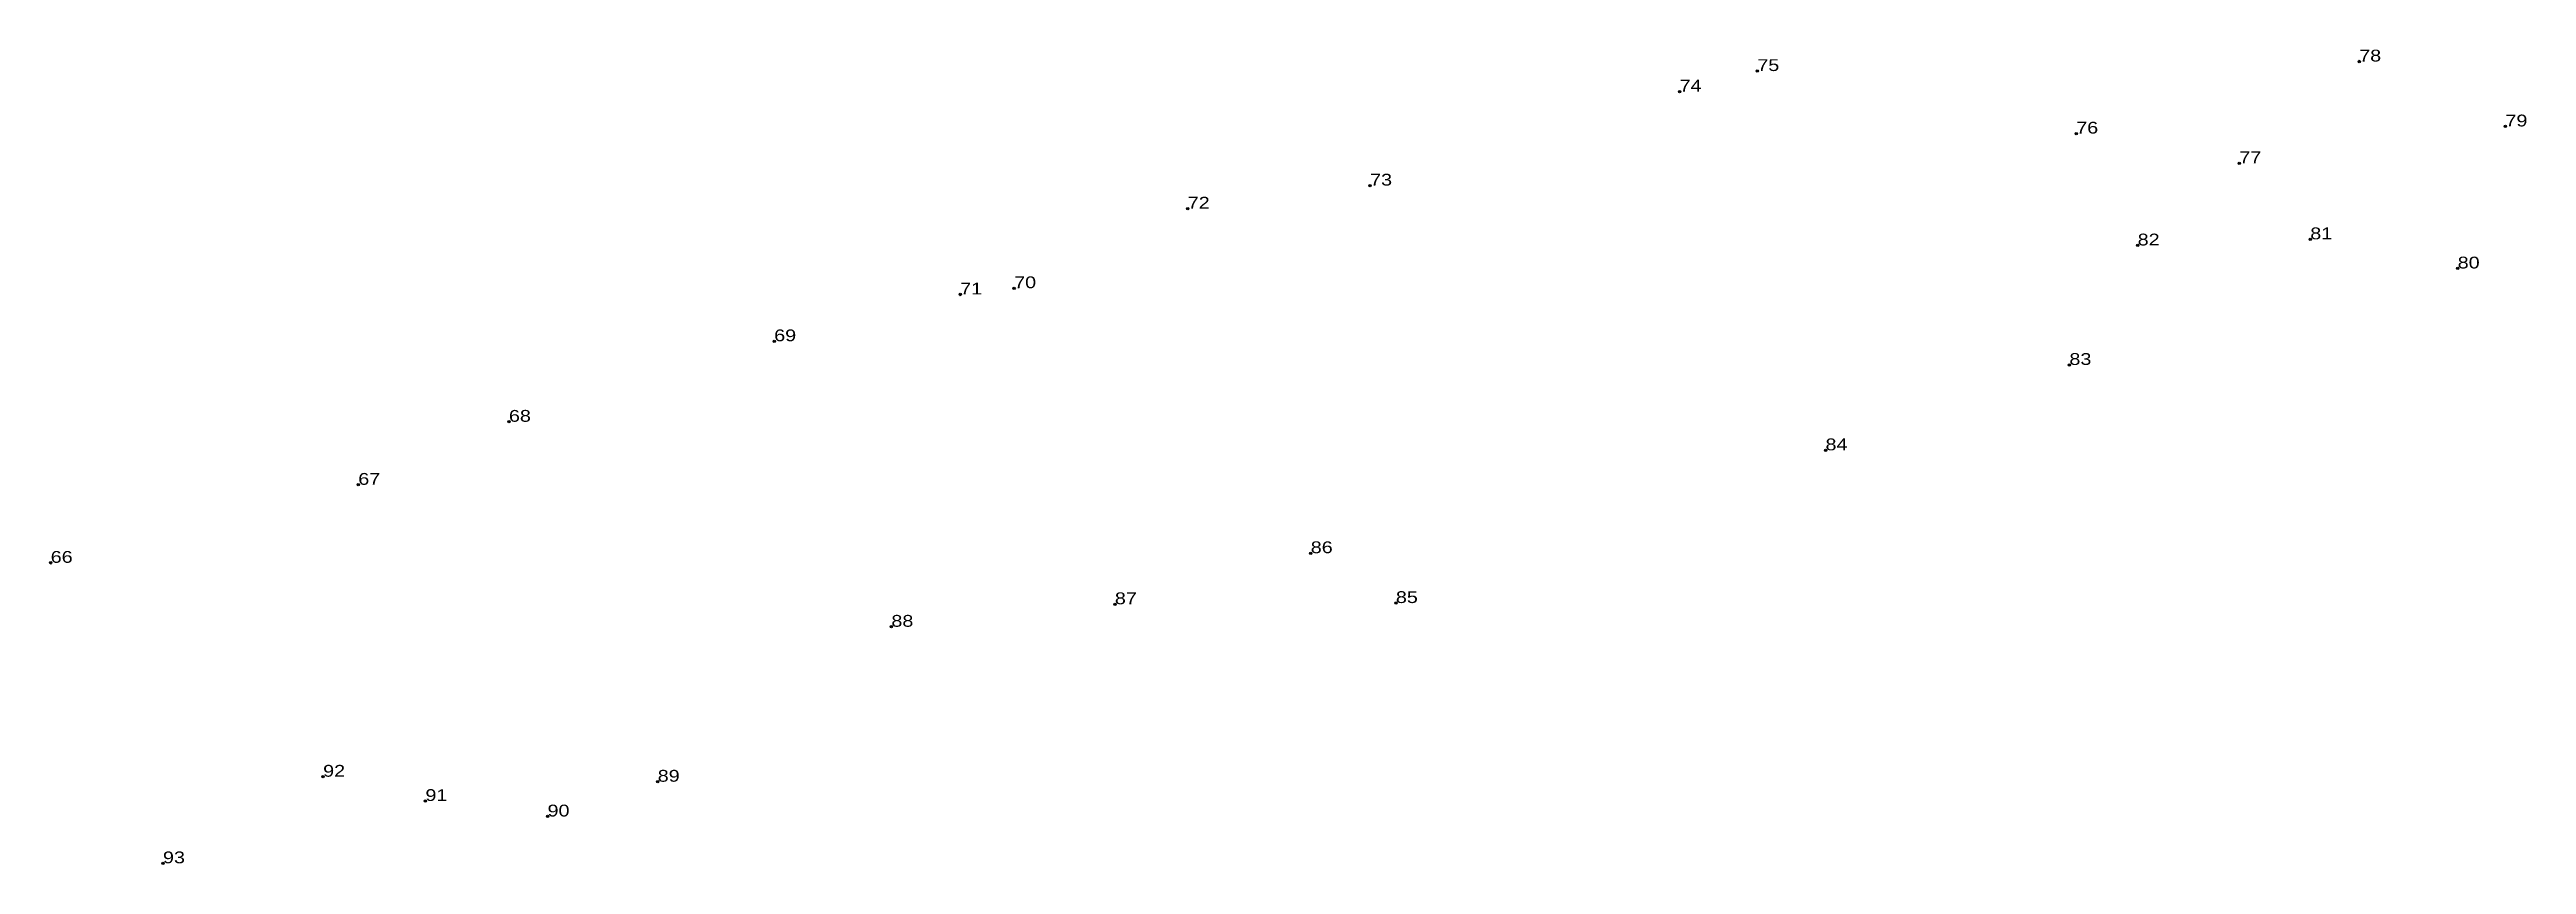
# Model space of a CAD drawing. Header units: metres. Extents: x 540836 to 552160, y 1826484 to 1841300.
# Drawn here: x 543653.7 to 544031.4, y 1826484.4 to 1826608.6 of the extents above.
import ezdxf

# ---------------------------------------------------------------- set-up
doc = ezdxf.new("R2010")
doc.units = ezdxf.units.M
doc.header["$LTSCALE"] = 0.72
doc.header["$PDMODE"] = 32
doc.header["$PDSIZE"] = 0.36
doc.layers.add('12', color=7, linetype='Continuous')
doc.layers.add('7', color=7, linetype='Continuous')

msp = doc.modelspace()

# ---------------------------------------------------------------- linework, layer by layer
at = {"layer": '7'}
for p in [(543914.13, 1826605.35), (544005.91, 1826606.8), (543902.27, 1826602.21), (544028.21, 1826596.9), (543962.76, 1826595.81), (543987.63, 1826591.29), (543855.09, 1826587.88), (543827.28, 1826584.37), (543972.13, 1826578.75), (543998.45, 1826579.69), (544020.93, 1826575.24), (543792.58, 1826571.27), (543800.81, 1826572.23), (543764.22, 1826564.14), (543961.72, 1826560.53), (543723.77, 1826551.86), (543924.53, 1826547.51), (543700.8, 1826542.25), (543653.9, 1826530.35), (543846.04, 1826531.82), (543816.17, 1826524.04), (543859.02, 1826524.22), (543782.09, 1826520.6), (543695.44, 1826497.73), (543746.46, 1826496.97), (543711.04, 1826494.03), (543729.66, 1826491.67), (543671.02, 1826484.53)]:
    msp.add_point(p, dxfattribs=at)

# ---------------------------------------------------------------- texts
at = {"layer": '12', "width": 1.25}
for s, p in [('78', (544005.91, 1826606.8)), ('75', (543914.13, 1826605.35)), ('74', (543902.27, 1826602.21)), ('76', (543962.76, 1826595.81)), ('79', (544028.21, 1826596.9)), ('73', (543855.09, 1826587.88)), ('77', (543987.63, 1826591.29)), ('72', (543827.28, 1826584.37)), ('82', (543972.13, 1826578.75)), ('81', (543998.45, 1826579.69)), ('80', (544020.93, 1826575.24)), ('71', (543792.58, 1826571.27)), ('70', (543800.81, 1826572.23)), ('69', (543764.22, 1826564.14)), ('83', (543961.72, 1826560.53)), ('68', (543723.77, 1826551.86)), ('84', (543924.53, 1826547.51)), ('67', (543700.8, 1826542.25)), ('86', (543846.04, 1826531.82)), ('66', (543653.9, 1826530.35)), ('87', (543816.17, 1826524.04)), ('85', (543859.02, 1826524.22)), ('88', (543782.09, 1826520.6)), ('92', (543695.44, 1826497.73)), ('89', (543746.46, 1826496.97)), ('91', (543711.04, 1826494.03)), ('90', (543729.66, 1826491.67)), ('93', (543671.02, 1826484.53))]:
    msp.add_text(s, height=1.8, dxfattribs=at).set_placement(p)

doc.saveas('drawing.dxf')
